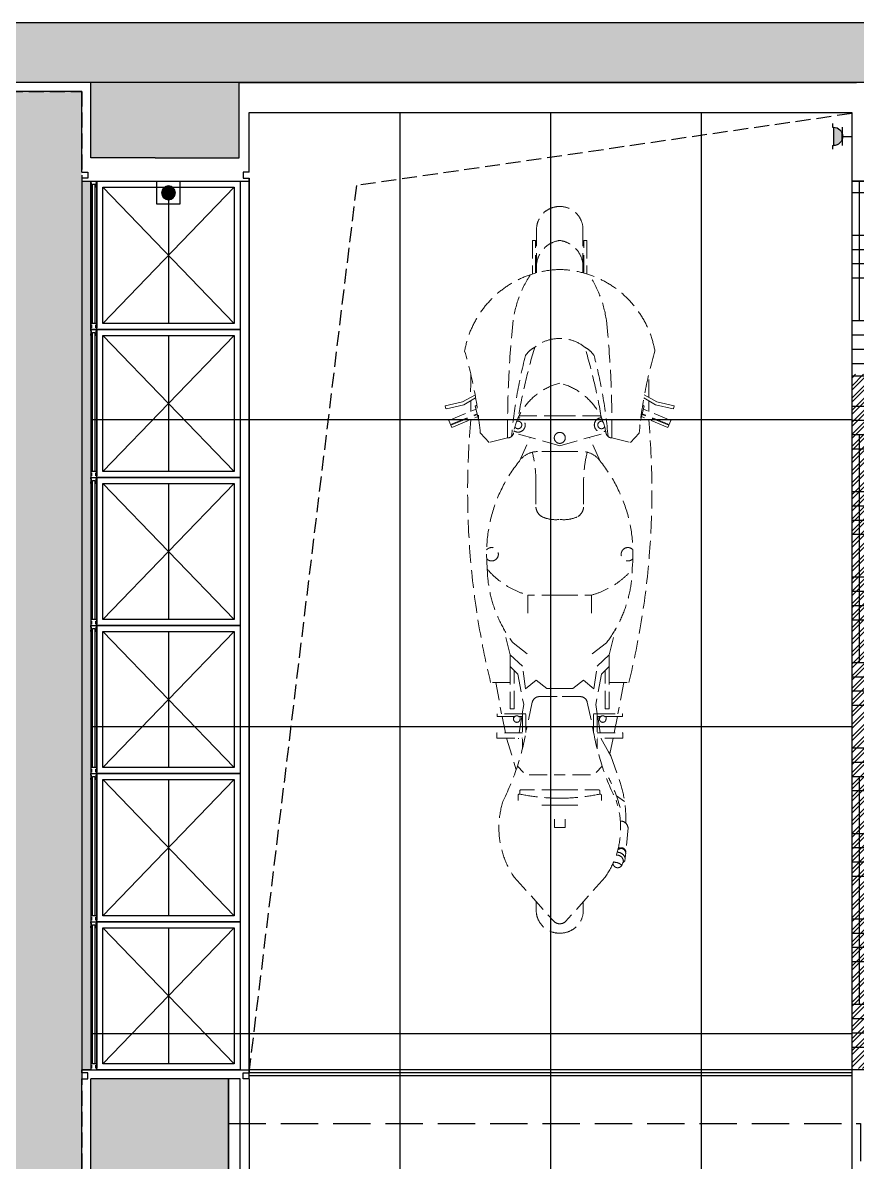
# Model space of a CAD drawing. Header units: millimetres. Extents: x -108767 to 78913, y -380878 to 1470.
# Drawn here: x 11823 to 14614, y -187789 to -183979 of the extents above; entities that cross this region are included whole.
import ezdxf

# ---------------------------------------------------------------- set-up
doc = ezdxf.new("R2010")
doc.units = ezdxf.units.MM
doc.header["$LTSCALE"] = 10
doc.linetypes.add('DASH', pattern=[0.35, 0.25, -0.1])
for name, color, linetype in [('NW-01-wall(原有墙体)', 255, 'Continuous'), ('NW-01梁', 4, 'Continuous'), ('NW-02-fix(到顶家具)', 54, 'Continuous'), ('NW-02-free(活动家具)', 241, 'Continuous'), ('NW-02-light(平面灯具)', 12, 'Continuous'), ('NW-03-地面铺装', 8, 'Continuous'), ('NW-04-天花造型粗线', 163, 'Continuous'), ('NW-完成面（用于平面）', 43, 'Continuous'), ('NW-强弱电插座', 223, 'Continuous'), ('NW-强电插座', 223, 'Continuous')]:
    doc.layers.add(name, color=color, linetype=linetype)
doc.styles.add('宋体', font='', dxfattribs={"width": 0.8})
doc.styles.get('宋体').set_extended_font_data('SimSun')
doc.linetypes.add('铝质LED灯条', pattern='A,12.7,-5.08,["AL.LED",宋体,S=2.54,R=0,X=-2.54,Y=-1.27],-10', length=27.78)

# ---------------------------------------------------------------- blocks, each defined once
blk = doc.blocks.new('2')
at = {"layer": 'NW-02-free(活动家具)', "color": 8, "linetype": 'DASH', "lineweight": 5, "ltscale": 20}
for p, q in [((2531.6, 1309.2), (2520.5, 1260.9)), ((2528.2, 1257.2), (2539.7, 1307.3)), ((2539.7, 1307.3), (2531.6, 1309.2)), ((2572.6, 1299.2), (2540.7, 1223.4)), ((2583.6, 1294.5), (2553.3, 1220.1)), ((2585.7, 1293.6), (2555.6, 1219.5)), ((2591.9, 1291), (2561.4, 1217.9)), ((2572.6, 1299.2), (2591.9, 1291)), ((2520.6, 1260.9), (2500.9, 1225.3)), ((2509.1, 1224.5), (2528.2, 1257.2)), ((2529.7, 1221), (2532.1, 1225.7)), ((2532.1, 1225.7), (2572, 1215.2)), ((2633.9, 1187.2), (2607.4, 1211.4)), ((2620.8, 1135.3), (2633.9, 1187.2)), ((3302.6, 1127.9), (3302.6, 1182.7)), ((3707.1, 1180.4), (3799.1, 1171.8)), ((3225.5, 1127.9), (3152, 1146.6)), ((3302.6, 1168.4), (3380.8, 1154.1)), ((3380.8, 1154.1), (3389.9, 1152.2)), ((3389.9, 1094.3), (3389.9, 1164.4)), ((3397.1, 1164.4), (3389.9, 1164.4)), ((3397.1, 1164.4), (3397.1, 1115.4)), ((3397.1, 1150.7), (3442.2, 1141.4)), ((3442.2, 1094.3), (3442.2, 1165.4)), ((3442.2, 1165.4), (3457, 1165.4)), ((3457, 1165.4), (3457, 1094.3)), ((3506.4, 1132.5), (3584, 1159.6)), ((3633.5, 1170.5), (3617.7, 1147.7)), ((3760.8, 1153.8), (3764.1, 1156.2)), ((3767.9, 1155.1), (3765.2, 1152.7)), ((3765.6, 1156.6), (3767.9, 1155.1)), ((3799.1, 1171.8), (3805.6, 1165.2)), ((3811.9, 1163.1), (3799.4, 1167.3)), ((2642.8, 990), (2606.2, 1118.8)), ((3192.1, 1120.2), (3227.6, 1074.3)), ((3256.4, 1094.1), (3225.5, 1127.9)), ((3225.5, 1127.9), (3257.9, 1127.9)), ((3257.9, 1127.9), (3279.3, 1106.6)), ((3257.9, 1127.9), (3375.5, 1127.9)), ((3375.5, 1117), (3268.8, 1117)), ((3375.5, 1127.9), (3375.5, 1117)), ((3404.3, 1118.9), (3397.1, 1118.9)), ((3457, 1138.4), (3500.9, 1129.3)), ((3459.5, 1105.5), (3495.4, 1126.2)), ((3495.4, 1126.2), (3506.4, 1132.5)), ((3845.2, 1116.7), (3968.7, 1005.7)), ((2559.7, 1103.6), (2559.7, 990)), ((2685.4, 1102.6), (2619.4, 1072.5)), ((3320.2, 1085.1), (3256.4, 1094.1)), ((3279.3, 1106.6), (3363.4, 1090.6)), ((3296, 1055.7), (3320.2, 1085.1)), ((3357.5, 1066.7), (3435.1, 1083.4)), ((3363.4, 1090.6), (3389.9, 1094.7)), ((3389.9, 1094.3), (3487.3, 1094.3)), ((3389.9, 1084.4), (3389.9, 1094.3)), ((3441.3, 1084.4), (3389.9, 1084.4)), ((3397.1, 1104.3), (3397.1, 1094.3)), ((3397.1, 1095.8), (3442.2, 1102.8)), ((3404.3, 1100.8), (3397.1, 1100.8)), ((3457, 1105.1), (3459.5, 1105.5)), ((3535.1, 1108.1), (3553.1, 1091.2)), ((3601.4, 990), (3601.4, 1098.5)), ((3604.4, 1101.5), (3613.4, 1101.5)), ((3613.4, 1101.5), (3613.4, 1103)), ((3616.4, 1106), (3631.3, 1106)), ((2036.1, 1054.6), (2137.5, 1054.6)), ((2070.7, 1065.7), (2163.9, 1065.6)), ((2070.7, 1065.7), (2070.7, 1057.5)), ((2161.5, 1057.5), (2070.7, 1057.5)), ((2137.5, 1054.6), (2160.8, 1054.6)), ((2658.8, 990), (2658.8, 1052.2)), ((2755.3, 1056.5), (2813.8, 1056.5)), ((3058.8, 990), (3058.8, 1078.9)), ((3058.8, 1078.9), (3110.3, 1078.9)), ((3318.7, 1026.4), (3296, 1055.7)), ((3559.7, 1075.2), (3559.7, 990)), ((3644.1, 990), (3644.1, 1053.2)), ((3938.2, 1055.5), (3913.3, 1055.5)), ((3935.7, 1055.5), (3940.6, 1055.5)), ((3941.7, 1055.5), (3935.7, 1055.5)), ((3941.7, 1055.5), (3935.7, 1055.5)), ((3318.7, 990), (3318.7, 1026.4)), ((3341.7, 1047.1), (3341.7, 990)), ((2559.7, 876.5), (2559.7, 990)), ((2642.8, 990), (2606.2, 861.2)), ((2658.8, 990), (2658.8, 927.9)), ((3058.8, 990), (3058.8, 901.1)), ((3318.7, 990), (3318.7, 953.6)), ((3341.7, 932.9), (3341.7, 990)), ((3559.7, 904.8), (3559.7, 990)), ((3601.4, 990), (3601.4, 881.6)), ((3644.1, 990), (3644.1, 926.8)), ((3683.6, 1005), (3706.2, 1005)), ((3706.2, 1005), (3706.2, 990)), ((3706.2, 975), (3706.2, 990)), ((4000.8, 1002.5), (4000.8, 1002.3)), ((4000.8, 1002.5), (4000.8, 1002.3)), ((4000.8, 1002.5), (4000.8, 1002.3)), ((4000.8, 1002.5), (4000.8, 1002.3)), ((3318.7, 953.6), (3296, 924.3)), ((3683.6, 975), (3706.2, 975)), ((3845.2, 863.3), (3968.7, 974.3)), ((4000.8, 977.5), (4000.8, 977.7)), ((4000.8, 977.5), (4000.8, 977.7)), ((4000.8, 977.5), (4000.8, 977.7)), ((4000.8, 977.5), (4000.8, 977.7)), ((2036.1, 925.4), (2137.5, 925.4)), ((2161.5, 922.5), (2070.7, 922.5)), ((2070.7, 914.3), (2070.7, 922.5)), ((2137.5, 925.4), (2160.8, 925.4)), ((2755.3, 923.5), (2813.8, 923.5)), ((3296, 924.3), (3320.2, 894.9)), ((3938.2, 924.5), (3913.3, 924.5)), ((3935.7, 924.5), (3940.6, 924.5)), ((3941.7, 924.5), (3935.7, 924.5)), ((3941.7, 924.5), (3935.7, 924.5)), ((2070.7, 914.3), (2163.9, 914.4)), ((2685.4, 877.4), (2619.4, 907.5)), ((3058.8, 901.1), (3110.3, 901.1)), ((3192.1, 859.9), (3227.6, 905.7)), ((3320.2, 894.9), (3256.4, 885.9)), ((3279.3, 873.4), (3363.4, 889.4)), ((3357.5, 913.3), (3435.1, 896.7)), ((3363.4, 889.4), (3389.9, 885.3)), ((3441.3, 895.6), (3389.9, 895.6)), ((3389.9, 895.6), (3389.9, 885.7)), ((3256.4, 885.9), (3225.5, 852.1)), ((3257.9, 852.1), (3279.3, 873.4)), ((3375.5, 863), (3268.8, 863)), ((3375.5, 852.1), (3375.5, 863)), ((3389.9, 885.7), (3487.3, 885.7)), ((3389.9, 885.7), (3389.9, 815.6)), ((3397.1, 875.7), (3397.1, 885.7)), ((3397.1, 884.2), (3442.2, 877.2)), ((3404.3, 879.2), (3397.1, 879.2)), ((3397.1, 815.6), (3397.1, 864.6)), ((3404.3, 861.1), (3397.1, 861.1)), ((3442.2, 885.7), (3442.2, 814.6)), ((3457, 814.6), (3457, 885.7)), ((3457, 874.9), (3459.5, 874.5)), ((3457, 841.6), (3545.6, 868.4)), ((3535.1, 871.9), (3553.1, 888.8)), ((3604.4, 878.6), (3613.4, 878.6)), ((3613.4, 878.6), (3613.4, 877)), ((3616.4, 874), (3631.3, 874)), ((2620.8, 844.7), (2633.9, 792.8)), ((3225.5, 852.1), (3152, 833.4)), ((3225.5, 852.1), (3257.9, 852.1)), ((3257.9, 852.1), (3375.5, 852.1)), ((3302.6, 852.1), (3302.6, 797.3)), ((3302.6, 811.6), (3380.8, 825.9)), ((3380.8, 825.9), (3389.9, 827.8)), ((3397.1, 829.3), (3442.2, 838.6)), ((3397.1, 815.6), (3389.9, 815.6)), ((3442.2, 814.6), (3457, 814.6)), ((2532.1, 754.3), (2572, 764.8)), ((2591.9, 689), (2561.4, 762.1)), ((2633.9, 792.8), (2607.4, 768.6)), ((2520.6, 719.2), (2500.9, 754.7)), ((2509.1, 755.5), (2528.2, 722.8)), ((2529.7, 759), (2532.1, 754.3)), ((2572.6, 680.8), (2540.7, 756.6)), ((2583.6, 685.5), (2553.3, 759.9)), ((2585.7, 686.4), (2555.6, 760.5)), ((2531.6, 670.8), (2520.5, 719.1)), ((2528.2, 722.8), (2539.7, 672.7)), ((2539.7, 672.7), (2531.6, 670.8)), ((2572.6, 680.8), (2591.9, 689))]:
    blk.add_line(p, q, dxfattribs=at)
for centre, radius in [((3765, 1155.2), 0.868), ((3404.3, 1109.8), 9.08), ((3404.3, 870.2), 9.08)]:
    blk.add_circle(centre, radius, dxfattribs=at)
for centre, radius, start, end in [((2427.4, 983.5), 276, 100.1326, 178.6504), ((2711.8, 2375.1), 1168.3, 253.4462, 264.876), ((2496.2, -6511.7), 7750.1, 89.91161, 90.39669), ((2496.2, -6511.7), 7750.1, 89.62463, 89.84464), ((2768.4, -1009.7), 2256.5, 76.3072, 95.0501), ((2943.2, 785.2), 408.8, 84.5245, 129.0841), ((2945, 1179.9), 18.7, 131.564, 47.8971), ((2978.6, 839.7), 352.5, 52.7094, 89.4133), ((2835.6, 1016.6), 231.7, 15.6142, 49.2512), ((3709.7, 1159.1), 21.4, 96.9741, 180.2516), ((3317.8, 1771.9), 698.5, 279.6628, 296.591), ((3772.1, 719.3), 455.3, 105.5069, 116.6764), ((3685, 820.4), 353.9, 88.4551, 106.5891), ((3707.2, 917.1), 242.6, 55.3521, 108.4342), ((3774.8, 1162.4), 11.7, 92.5726, 195.2789), ((3749.2, 1154.8), 15, 1.2985, 17.5132), ((3777.8, 1160.8), 13, 81.8276, 177.1047), ((3806.8, 1165.8), 42.2, 185.966, 194.5214), ((3796.8, 1151.4), 21.3, 100.207, 183.8496), ((3801.5, 1149.1), 18.3, 96.6386, 184.7849), ((3832.2, 1142.4), 28.9, 134.4812, 185.0231), ((3805.1, 1151.5), 13.4, 278.6639, 59.5531), ((2337.9, 810.1), 313, 98.2189, 123.3491), ((2589, -1678.1), 2813.6, 89.354, 96.0358), ((2730.5, -205.6), 1334.9, 94.8929, 104.714), ((2636.6, 947.8), 173.7, 100.0729, 165.9476), ((2584.8, 1106.3), 20, 180.9569, 35.293), ((2584.8, 1106.3), 10.4, 157.5053, 58.7446), ((2604.1, 1135.3), 16.7, 277.3477, 0), ((2847.3, -541.4), 1671.4, 99.7316, 106.6574), ((2424.8, 1031.7), 63.2, 121.8938, 153.6016), ((2721.8, 1051.2), 63, 125.3098, 179.1155), ((3604.4, 1098.5), 3, 90, 180), ((3616.4, 1103), 3, 90, 180), ((3076.6, 990.3), 548.2, 359.965, 11.6942), ((2040.2, 990.6), 64.2, 93.6151, 180.5022), ((2144.8, 980.2), 74.8, 95.6016, 172.4558), ((2452.1, 991.3), 108.3, 140.7242, 180.6725), ((2745.3, 1420), 363.6, 256.5398, 271.5679), ((2810.5, 1021.5), 35.2, 34.5515, 84.5027), ((3361.7, 1047.1), 20, 102.0293, 180), ((3936.6, 991.5), 64.2, 358.6637, 86.3859), ((2757.3, 1001.5), 91.4, 352.7743, 25.9313), ((2040.2, 989.4), 64.2, 179.4978, 266.3849), ((2144.8, 999.8), 74.8, 187.5442, 264.3984), ((2427.4, 996.5), 276, 181.3496, 259.8674), ((2452.1, 988.7), 108.3, 179.3275, 219.2758), ((2636.6, 1032.2), 173.7, 194.0524, 259.9271), ((2620.7, 990), 15.3, 0, 180), ((2620.7, 990), 15.3, 180, 0), ((2757.3, 978.5), 91.4, 334.0687, 7.2257), ((3076.6, 989.7), 548.2, 348.3058, 0.035), ((3936.6, 988.5), 64.2, 273.6141, 1.3363), ((3951.5, 990.2), 23.2, 359.5594, 42.0011), ((3951.5, 989.8), 23.2, 317.9989, 0.4406), ((2721.8, 928.8), 63, 180.8845, 234.6902), ((2745.3, 560), 363.6, 88.4321, 103.4602), ((2810.5, 958.5), 35.2, 275.4973, 325.4485), ((3361.7, 932.9), 20, 180, 257.9707), ((2337.9, 1169.9), 313, 236.6509, 261.7811), ((2847.3, 2521.4), 1671.4, 253.3426, 260.2684), ((2424.8, 948.3), 63.2, 206.3984, 238.1062), ((2730.5, 2185.7), 1334.9, 255.286, 265.1071), ((2584.8, 873.7), 20, 324.707, 179.0431), ((2835.6, 963.5), 231.7, 310.7488, 344.3858), ((3317.8, 208.1), 698.5, 63.409, 80.3372), ((2589, 3658.1), 2813.6, 263.9642, 270.646), ((2584.8, 873.7), 10.4, 301.2554, 202.4947), ((2604.1, 844.7), 16.7, 0, 82.6523), ((2943.2, 1194.8), 408.8, 230.9159, 275.4755), ((2978.6, 1140.3), 352.5, 270.5867, 307.2906), ((3604.4, 881.6), 3, 180, 270), ((3616.4, 877), 3, 180, 270), ((3707.2, 1062.9), 242.6, 251.5658, 304.6479), ((2768.4, 2989.7), 2256.5, 264.9499, 283.6928), ((2945, 800.1), 18.7, 312.1029, 228.436), ((2711.8, -395.1), 1168.3, 95.124, 106.5538), ((2496.2, 8491.7), 7750.1, 269.60331, 270.08839), ((2496.2, 8491.7), 7750.1, 270.15536, 270.37537)]:
    blk.add_arc(centre, radius, start, end, dxfattribs=at)
blk = doc.blocks.new('HSSG')
at = {"layer": 'NW-02-fix(到顶家具)', "color": 8, "ltscale": 10}
for p, q in [((11506.8, -185521.1), (11506.8, -186006.3)), ((11526.8, -185521.1), (11526.8, -186006.3))]:
    blk.add_line(p, q, dxfattribs=at)
at = {"layer": 'NW-02-fix(到顶家具)', "ltscale": 10}
for points in [[(11512.8, -185536.1), (11506.8, -185536.1), (11506.8, -185531.1), (11509.8, -185531.1), (11509.8, -185521.1), (11506.8, -185521.1), (11506.8, -185516.1), (11526.8, -185516.1), (11526.8, -185521.1), (11523.8, -185521.1), (11523.8, -185531.1), (11526.8, -185531.1), (11526.8, -185536.1), (11520.8, -185536.1)], [(11512.8, -185991.3), (11506.8, -185991.3), (11506.8, -185996.3), (11509.8, -185996.3), (11509.8, -186006.3), (11506.8, -186006.3), (11506.8, -186011.3), (11526.8, -186011.3), (11526.8, -186006.3), (11523.8, -186006.3), (11523.8, -185996.3), (11526.8, -185996.3), (11526.8, -185991.3), (11520.8, -185991.3)]]:
    blk.add_lwpolyline(points, dxfattribs=at)
at = {"layer": 'NW-02-fix(到顶家具)', "color": 251, "ltscale": 10}
blk.add_lwpolyline([(11512.8, -185526.1), (11520.8, -185526.1), (11520.8, -185991.3), (11512.8, -185991.3)], close=True, dxfattribs=at)
blk = doc.blocks.new('A$C3a48497c')
at = {"layer": 'NW-01梁', "linetype": 'DASH', "ltscale": 50}
blk.add_lwpolyline([(-7146, 4013), (-5032, 4013), (-5032, 3693), (-7146, 3693)], close=True, dxfattribs=at)
blk = doc.blocks.new('*U61')
h = blk.add_hatch(color=256)
h.dxf.hatch_style = 1
edge = h.paths.add_edge_path()
edge.add_arc((0, 40), 30, 0, 360)
blk.add_lwpolyline([(-50, -10), (50, -10), (50, 90), (-50, 90)], close=True)
blk.add_circle((0, 40), 30)
blk = doc.blocks.new('*U264')
at = {"layer": 'NW-强电插座', "xscale": 0.7704166666280803, "yscale": 0.7704166666280803, "zscale": 0.7704166666280803}
blk.add_blockref('*U61', (225.9, 1986.4), dxfattribs=at)
blk = doc.blocks.new('_LINKPT1')
blk.add_line((0, 0), (0, 0))
blk = doc.blocks.new('单相二三极安全插座')
at = {"linetype": 'Continuous'}
for p, q in [((-33.3, 49.9), (-23.8, 49.9)), ((-23.8, 49.9), (-23.8, 47.5)), ((-23.8, 47.5), (23.8, 47.5)), ((23.8, 49.9), (23.8, 47.5)), ((23.8, 49.9), (33.3, 49.9)), ((23.8, 23.8), (-23.8, 23.8)), ((0, 23.8), (0, 0))]:
    blk.add_line(p, q, dxfattribs=at)
blk.add_arc((0, 47.5), 23.8, 180, 0, dxfattribs=at)
for points in [[(20.6, 35.7), (-20.6, 35.7), (23.8, 47.5), (-23.8, 47.5)], [(11.9, 27), (-11.9, 27), (20.6, 35.7), (-20.6, 35.7)], [(0, 23.8), (0, 23.8), (11.9, 27), (-11.9, 27)]]:
    blk.add_solid(points, dxfattribs=at)
at = {"linetype": 'Continuous', "xscale": 0.0950808586651788, "yscale": 0.0950808586651788, "zscale": 0.0950808586651788}
blk.add_blockref('_LINKPT1', (0, 0), dxfattribs=at)
blk = doc.blocks.new('*U260')
at = {"layer": 'NW-强电插座', "xscale": 1.2943, "yscale": 1.2943, "zscale": 1.2943}
blk.add_blockref('单相二三极安全插座', (225.9, 1978.7), dxfattribs=at)
blk = doc.blocks.new('gsdgsdfdsfgsd')
at = {"layer": 'NW-03-地面铺装', "color": 250}
for p, q in [((13083.9, -184279.5), (13083.9, -193480.5)), ((13587.9, -184279.5), (13587.9, -193480.5)), ((14091.9, -184279.5), (14091.9, -193480.5)), ((12579.9, -184509.5), (12579.9, -187480.5)), ((12049.9, -185306.3), (14595.9, -185306.3)), ((14595.9, -186333.1), (12049.9, -186333.1)), ((14595.9, -187360), (12049.9, -187360))]:
    blk.add_line(p, q, dxfattribs=at)
at = {"layer": 'NW-03-地面铺装', "linetype": 'DASH', "ltscale": 20}
blk.add_lwpolyline([(14595.9, -184509.5), (14595.9, -187480.5), (14595.9, -188010.5), (14595.9, -190440.5), (19621.9, -190440.5)], dxfattribs=at)

msp = doc.modelspace()

# ---------------------------------------------------------------- hatches: boundary and pattern name
at = {"layer": 'NW-01-wall(原有墙体)'}
h = msp.add_hatch(color=250, dxfattribs=at)
h.dxf.hatch_style = 1
h.paths.add_polyline_path([(21693.9, -189875.5), (22074.9, -189875.5), (22074.9, -183979.5), (6048.9, -183979.5), (6048.9, -184329.5), (6562.9, -184329.5), (6562.9, -184179.5), (7027.6, -184179.5), (7027.6, -184079.5), (7657.6, -184079.5), (7657.6, -184179.5), (21874.9, -184179.5), (21874.9, -189675.5), (19945.9, -189675.5), (19945.9, -189567.5), (19231.9, -189567.5), (19231.9, -189873.5), (19656.9, -189873.5), (19656.9, -190430.5), (19856.9, -190430.5), (19856.9, -189890.5), (21469.9, -189890.5), (21469.9, -191453.5), (19856.9, -191453.5), (19856.9, -191296.5), (19656.9, -191296.5), (19656.9, -191673.5), (21493.9, -191673.5), (21493.9, -193580.5), (6559.9, -193580.5), (6559.9, -193780.5), (21693.9, -193780.5)])
h.paths.add_polyline_path([(6559.9, -193462.1), (6285.9, -193560.5), (6559.9, -193560.5)], flags=17)
h.paths.add_polyline_path([(6559.9, -193462.1), (6559.9, -193433.5), (6285.9, -193433.5), (6285.9, -193560.5)], flags=17)
h = msp.add_hatch(color=250, dxfattribs=at)
h.dxf.hatch_style = 1
h.paths.add_polyline_path([(12545.9, -184179.5), (12522.9, -184179.5), (12049.9, -184179.5), (12049.9, -184430.5), (12545.9, -184430.5)])
h = msp.add_hatch(color=250, dxfattribs=at)
h.dxf.hatch_style = 1
h.paths.add_polyline_path([(12510.9, -187510.5), (12049.9, -187510.5), (12049.9, -187980.5), (12510.9, -187980.5)])
at = {"layer": 'NW-03-地面铺装'}
h = msp.add_hatch(dxfattribs=at)
h.set_pattern_fill('AR-SAND', color=250, scale=3)
h.paths.add_polyline_path([(6305.9, -184359.5), (6592.9, -184359.5), (6592.9, -184209.5), (12019.9, -184209.5), (12019.9, -184509.5), (12049.9, -184509.5), (12049.9, -187480.5), (12019.9, -187480.5), (12019.9, -188010.5), (12049.9, -188010.5), (12049.9, -188570.5), (12019.9, -188570.5), (12019.9, -188575.5), (12019.9, -188580.5), (12039.9, -188580.5), (12039.9, -188610.5), (12019.9, -188610.5), (12019.9, -188620.5), (12054.9, -188620.5), (12054.9, -189900.5), (12019.9, -189900.5), (12019.9, -189910.5), (12039.9, -189910.5), (12039.9, -189930.5), (12019.9, -189930.5), (12019.9, -190141.5), (6592.9, -190141.5), (6592.9, -189628.5), (6305.9, -189628.5)])
h = msp.add_hatch(dxfattribs=at)
h.set_pattern_fill('HOUND', color=250, scale=30)
h.paths.add_polyline_path([(14595.9, -184509.5), (15016.7, -184509.5), (15016.7, -187480.5), (14595.9, -187480.5)])
at = {"layer": 'NW-04-天花造型粗线'}
h = msp.add_hatch(dxfattribs=at)
h.set_pattern_fill('AR-SAND', color=250, scale=3)
h.paths.add_polyline_path([(12019.9, -190141.5), (11030.3, -190141.5), (11030.3, -184209.5), (12019.9, -184209.5)])
h = msp.add_hatch(dxfattribs=at)
h.set_pattern_fill('ANSI32', color=250, scale=3)
h.set_pattern_definition([(45, (-321.24, 4.724), (-20.2055763, 20.2055763), []), (45, (-307.77, 4.724), (-20.2055763, 20.2055763), [])])
h.paths.add_polyline_path([(14896.7, -185154.7), (14595.4, -185154.7), (14595.4, -187475.7), (14896.7, -187475.7), (14896.7, -187014.7), (14896.7, -186989.7), (14896.7, -186179.7), (14896.7, -186154.7)])

# ---------------------------------------------------------------- linework, layer by layer
at = {"layer": 'NW-01-wall(原有墙体)'}
for p, q in [((22074.9, -183979.5), (6048.9, -183979.5)), ((21874.9, -184179.5), (6562.9, -184179.5)), ((12049.9, -184430.5), (12049.9, -184179.5)), ((12545.9, -184179.5), (14588.9, -184179.5)), ((12545.9, -184430.5), (12545.9, -184179.5)), ((12545.9, -184179.5), (14611.9, -184179.5)), ((12265.9, -184430.5), (12049.9, -184430.5)), ((12265.9, -184430.5), (12545.9, -184430.5)), ((12265.9, -187510.5), (12049.9, -187510.5)), ((12049.9, -187980.5), (12049.9, -187510.5)), ((12510.9, -187510.5), (12265.9, -187510.5)), ((12510.9, -187980.5), (12510.9, -187510.5))]:
    msp.add_line(p, q, dxfattribs=at)
msp.add_lwpolyline([(12549.9, -187510.5), (12510.9, -187510.5), (12510.9, -187980.5), (12549.9, -187980.5)], close=True, dxfattribs=at)
at = {"layer": 'NW-02-fix(到顶家具)', "color": 8, "ltscale": 10}
for p, q in [((12529.9, -184984.6), (12089.9, -184529.5)), ((12529.9, -184529.5), (12089.9, -184984.6)), ((12529.9, -185479.8), (12089.9, -185024.6)), ((12529.9, -185024.6), (12089.9, -185479.8)), ((12529.9, -185975), (12089.9, -185519.8)), ((12529.9, -185519.8), (12089.9, -185975)), ((12529.9, -186470.1), (12089.9, -186015)), ((12529.9, -186015), (12089.9, -186470.1)), ((12529.9, -186965.3), (12089.9, -186510.1)), ((12529.9, -186510.1), (12089.9, -186965.3)), ((12529.9, -187460.5), (12089.9, -187005.3)), ((12529.9, -187005.3), (12089.9, -187460.5))]:
    msp.add_line(p, q, dxfattribs=at)
at = {"layer": 'NW-02-fix(到顶家具)', "ltscale": 10}
for points in [[(12049.9, -184509.5), (12549.9, -184509.5), (12549.9, -185004.6), (12049.9, -185004.6)], [(12069.9, -184509.5), (12549.9, -184509.5), (12549.9, -185004.6), (12069.9, -185004.6)], [(15016.7, -184509.5), (14595.9, -184509.5), (14595.9, -185159.5), (15016.7, -185159.5)], [(12069.9, -185004.6), (12549.9, -185004.6), (12549.9, -185499.8), (12069.9, -185499.8)], [(12069.9, -185499.8), (12549.9, -185499.8), (12549.9, -185995), (12069.9, -185995)], [(12069.9, -185995), (12549.9, -185995), (12549.9, -186490.1), (12069.9, -186490.1)], [(12069.9, -186490.1), (12549.9, -186490.1), (12549.9, -186985.3), (12069.9, -186985.3)], [(12069.9, -186985.3), (12549.9, -186985.3), (12549.9, -187480.5), (12069.9, -187480.5)]]:
    msp.add_lwpolyline(points, close=True, dxfattribs=at)
at = {"layer": 'NW-02-fix(到顶家具)', "color": 8, "ltscale": 10}
for points in [[(12089.9, -184529.5), (12529.9, -184529.5), (12529.9, -184984.6), (12089.9, -184984.6)], [(12089.9, -185024.6), (12529.9, -185024.6), (12529.9, -185479.8), (12089.9, -185479.8)], [(12089.9, -185519.8), (12529.9, -185519.8), (12529.9, -185975), (12089.9, -185975)], [(12089.9, -186015), (12529.9, -186015), (12529.9, -186470.1), (12089.9, -186470.1)], [(12089.9, -186510.1), (12529.9, -186510.1), (12529.9, -186965.3), (12089.9, -186965.3)], [(12089.9, -187005.3), (12529.9, -187005.3), (12529.9, -187460.5), (12089.9, -187460.5)]]:
    msp.add_lwpolyline(points, close=True, dxfattribs=at)
at = {"layer": 'NW-02-light(平面灯具)', "linetype": '铝质LED灯条'}
for p, q in [((12309.9, -184529.5), (12309.9, -184984.6)), ((12309.9, -185024.6), (12309.9, -185479.8)), ((12309.9, -185519.8), (12309.9, -185975)), ((12309.9, -186015), (12309.9, -186470.1)), ((12309.9, -186510.1), (12309.9, -186965.3)), ((12309.9, -187005.3), (12309.9, -187460.5))]:
    msp.add_line(p, q, dxfattribs=at)
at = {"layer": 'NW-03-地面铺装', "linetype": 'DASH', "ltscale": 20}
msp.add_lwpolyline([(6592.9, -184209.5), (12019.9, -184209.5), (12019.9, -184509.5), (12049.9, -184509.5), (12049.9, -187480.5), (12019.9, -187480.5), (12019.9, -188010.5)], dxfattribs=at)
at = {"layer": 'NW-04-天花造型粗线'}
for p, q in [((12019.9, -184509.5), (12019.9, -187510.5)), ((12579.9, -187510.5), (12579.9, -184509.5)), ((14595.9, -185159.5), (14595.9, -187480.5)), ((14595.9, -187480.5), (12579.9, -187480.5))]:
    msp.add_line(p, q, dxfattribs=at)
at = {"layer": 'NW-04-天花造型粗线', "color": 8}
for p, q in [((14595.9, -187490.5), (12579.9, -187490.5)), ((14595.9, -187500.5), (12579.9, -187500.5))]:
    msp.add_line(p, q, dxfattribs=at)
at = {"layer": 'NW-04-天花造型粗线', "color": 251, "linetype": 'DASH', "ltscale": 20}
msp.add_lwpolyline([(14595.9, -184282.8), (12938.6, -184524), (12579.9, -187480.5)], dxfattribs=at)
at = {"layer": 'NW-完成面（用于平面）'}
for points in [[(12019.9, -184479.5), (12019.9, -184209.5), (11030.3, -184209.5)], [(12579.9, -184479.5), (12579.9, -184279.5), (14595.9, -184279.5), (14595.9, -184509.5), (15016.7, -184509.5)], [(12019.9, -184479.5), (12039.9, -184479.5), (12039.9, -184499.5), (12019.9, -184499.5), (12019.9, -184509.5)], [(12579.9, -184479.5), (12559.9, -184479.5), (12559.9, -184499.5), (12579.9, -184499.5), (12579.9, -184509.5)], [(12019.9, -184499.5), (12019.9, -184509.5), (12579.9, -184509.5), (12579.9, -184499.5)], [(12019.9, -187490.5), (12019.9, -187480.5), (12579.9, -187480.5), (12579.9, -187490.5)], [(12019.9, -187510.5), (12039.9, -187510.5), (12039.9, -187490.5), (12019.9, -187490.5), (12019.9, -187480.5)], [(12579.9, -187510.5), (12559.9, -187510.5), (12559.9, -187490.5), (12579.9, -187490.5), (12579.9, -187480.5)], [(15016.7, -187480.5), (14595.9, -187480.5), (14595.9, -188010.5), (15116.7, -188010.5)], [(12019.9, -187980.5), (12019.9, -187510.5)], [(12579.9, -187510.5), (12579.9, -187980.5)]]:
    msp.add_lwpolyline(points, dxfattribs=at)

# ---------------------------------------------------------------- block references
at = {"layer": 'NW-01梁'}
msp.add_blockref('A$C3a48497c', (19656.9, -191673.5), dxfattribs=at)
at = {"layer": 'NW-02-fix(到顶家具)', "ltscale": 10}
for p in [(543.1, 1006.7), (543.1, 511.5), (543.1, 16.3), (543.1, -478.8), (543.1, -974), (543.1, -1469.2)]:
    msp.add_blockref('HSSG', p, dxfattribs=at)
at = {"layer": 'NW-02-free(活动家具)', "linetype": 'DASH', "lineweight": 5, "ltscale": 20, "xscale": 1.2, "yscale": 1.2, "zscale": 1.2, "rotation": 270}
msp.add_blockref('2', (12430.9, -182222.6), dxfattribs=at)
at = {"layer": 'NW-03-地面铺装'}
msp.add_blockref('gsdgsdfdsfgsd', (0, 0), dxfattribs=at)
at = {"layer": 'NW-强弱电插座', "xscale": -0.9984580498866216, "yscale": 0.9984580498866216, "zscale": 0.9984580498866216, "rotation": 90}
for name, p in [('*U260', (16571.5, -184133.9)), ('*U264', (14324, -184322.4))]:
    msp.add_blockref(name, p, dxfattribs=at)

doc.saveas('drawing.dxf')
